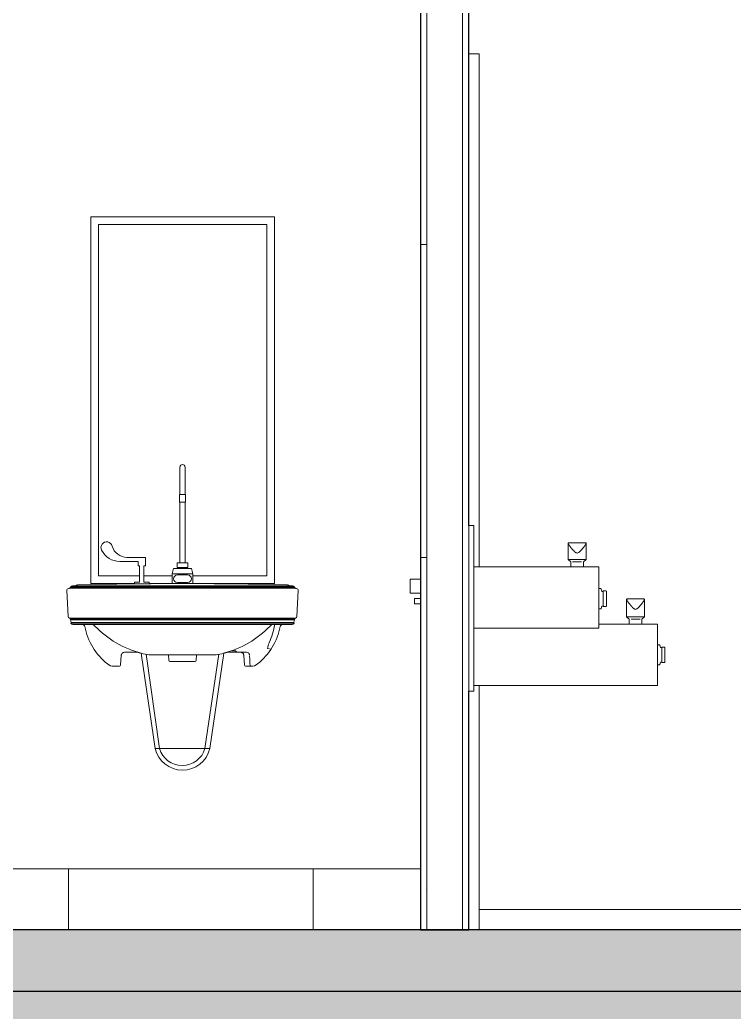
# Model space of a CAD drawing. Header units: inches. Extents: x -23445 to -52, y -314 to 853.
# Drawn here: x -16742.5 to -16672.5, y -8.1 to 89.3 of the extents above; entities that cross this region are included whole.
import ezdxf

# ---------------------------------------------------------------- set-up
doc = ezdxf.new("R2010")
doc.units = ezdxf.units.IN
doc.header["$MEASUREMENT"] = 0
doc.linetypes.add('Grid Line 1_2_', pattern=[0.875, 0.5, -0.125, 0.125, -0.125])
for name, color, linetype, lineweight in [('A-DOOR', 31, 'Continuous', 9), ('A-DOOR-FRAM', 31, 'Continuous', 9), ('A-FLOR', 192, 'Continuous', 9), ('A-FLOR-LEVL', 51, 'Continuous', 9), ('A-FLOR-PATT', 8, 'Continuous', 25), ('A-GENM', 13, 'Continuous', 9), ('A-GLAZ-CWMG', 51, 'Continuous', 9), ('A-WALL', 113, 'Continuous', 9), ('A-WALL-PATT', 111, 'Continuous', 25), ('C-TOPO', 7, 'Continuous', 9), ('I-WALL', 2, 'Continuous', 9), ('P-SANR-FIXT', 6, 'Continuous', 9), ('Q-SPCQ', 91, 'Continuous', 9)]:
    doc.layers.add(name, color=color, linetype=linetype, lineweight=lineweight)

# ---------------------------------------------------------------- blocks, each defined once
blk = doc.blocks.new('Drinking_Fountain-Haws_Corporation-Wall_Mounted_1119 - 1119-355849-Building Section - East_West looking South _ Fitness Center')
at = {"layer": 'P-SANR-FIXT', "color": 7}
for p, q in [((-24132.953, 23.438), (-24132.953, 39.688)), ((-24132.953, 39.688), (-24132.453, 39.688)), ((-24132.453, 39.688), (-24132.453, 23.438)), ((-24132.453, 35.626), (-24123.401, 35.626)), ((-24123.401, 35.626), (-24120.428, 35.626)), ((-24120.428, 35.626), (-24120.203, 35.626)), ((-24120.203, 29.626), (-24120.203, 35.626)), ((-24137.703, 34.437), (-24138.703, 34.437)), ((-24138.703, 33.062), (-24138.703, 34.437)), ((-24138.703, 33.062), (-24137.703, 33.062)), ((-24137.703, 32.519), (-24138.272, 32.519)), ((-24138.272, 32.019), (-24138.272, 32.519)), ((-24138.272, 32.019), (-24137.703, 32.019)), ((-24123.401, 29.626), (-24132.453, 29.626)), ((-24120.428, 29.626), (-24123.401, 29.626)), ((-24120.203, 29.626), (-24120.428, 29.626)), ((-24120.203, 30), (-24117.651, 30)), ((-24117.651, 30), (-24114.678, 30)), ((-24114.678, 30), (-24114.453, 30)), ((-24114.453, 24), (-24114.453, 30)), ((-24132.953, 23.438), (-24132.453, 23.438)), ((-24117.651, 24), (-24132.453, 24)), ((-24114.678, 24), (-24117.651, 24)), ((-24114.453, 24), (-24114.678, 24))]:
    blk.add_line(p, q, dxfattribs=at)
at = {"layer": 'P-SANR-FIXT', "color": 55}
for p, q in [((-24121.53, 38.008), (-24123.129, 38.008)), ((-24121.538, 38.008), (-24123.121, 38.008)), ((-24121.546, 38.008), (-24123.113, 38.008)), ((-24123.204, 37.956), (-24123.204, 36.374)), ((-24121.454, 36.374), (-24121.454, 37.956)), ((-24123.204, 36.374), (-24122.954, 36.124)), ((-24122.329, 36.374), (-24123.161, 36.374)), ((-24122.954, 36.124), (-24122.954, 35.626)), ((-24122.329, 36.124), (-24122.771, 36.124)), ((-24121.497, 36.374), (-24122.329, 36.374)), ((-24121.887, 36.124), (-24122.329, 36.124)), ((-24121.704, 36.124), (-24121.454, 36.374)), ((-24121.704, 35.626), (-24121.704, 36.124)), ((-24120.011, 33.499), (-24120.203, 33.499)), ((-24120.203, 31.519), (-24120.203, 33.499)), ((-24119.906, 33.239), (-24119.966, 33.464)), ((-24119.768, 33.221), (-24119.883, 33.221)), ((-24119.511, 33.271), (-24119.768, 33.271)), ((-24119.768, 31.746), (-24119.768, 33.271)), ((-24119.768, 33.271), (-24119.768, 33.048)), ((-24119.768, 33.075), (-24119.768, 33.221)), ((-24119.768, 33.221), (-24119.768, 33.075)), ((-24117.477, 32.447), (-24117.477, 30.749)), ((-24115.803, 32.499), (-24117.401, 32.499)), ((-24115.811, 32.499), (-24117.393, 32.499)), ((-24115.819, 32.499), (-24117.385, 32.499)), ((-24115.727, 30.749), (-24115.727, 32.447)), ((-24120.203, 31.519), (-24120.011, 31.519)), ((-24119.966, 31.554), (-24119.906, 31.779)), ((-24119.883, 31.796), (-24119.768, 31.796)), ((-24119.768, 31.97), (-24119.768, 31.746)), ((-24119.768, 31.796), (-24119.768, 31.943)), ((-24119.768, 31.943), (-24119.768, 31.796)), ((-24119.768, 31.746), (-24119.511, 31.746)), ((-24117.477, 30.749), (-24117.227, 30.499)), ((-24116.602, 30.749), (-24117.434, 30.749)), ((-24117.227, 30.499), (-24117.227, 30)), ((-24116.602, 30.499), (-24117.044, 30.499)), ((-24115.77, 30.749), (-24116.602, 30.749)), ((-24116.16, 30.499), (-24116.602, 30.499)), ((-24115.977, 30.499), (-24115.727, 30.749)), ((-24115.977, 30), (-24115.977, 30.499)), ((-24114.261, 27.99), (-24114.453, 27.99)), ((-24114.453, 27.99), (-24114.453, 26.01)), ((-24114.156, 27.73), (-24114.216, 27.955)), ((-24114.018, 27.712), (-24114.133, 27.712)), ((-24113.761, 27.762), (-24114.018, 27.762)), ((-24114.018, 27.539), (-24114.018, 27.762)), ((-24114.018, 27.762), (-24114.018, 26.238)), ((-24114.018, 27.67), (-24114.018, 27.712)), ((-24114.018, 27.712), (-24114.018, 27.67)), ((-24114.018, 26.238), (-24114.018, 26.461)), ((-24114.018, 26.288), (-24114.018, 26.434)), ((-24114.018, 26.434), (-24114.018, 26.288)), ((-24114.453, 26.01), (-24114.261, 26.01)), ((-24114.216, 26.045), (-24114.156, 26.27)), ((-24114.133, 26.288), (-24114.018, 26.288)), ((-24114.018, 26.238), (-24113.761, 26.238))]:
    blk.add_line(p, q, dxfattribs=at)
at = {"layer": 'P-SANR-FIXT', "color": 55, "flags": 128}
for points in [[(-24120.011, 33.499), (-24120.01, 33.499), (-24120.008, 33.499), (-24120.006, 33.499), (-24120.004, 33.498), (-24120.002, 33.498), (-24120, 33.498), (-24119.998, 33.497), (-24119.997, 33.497), (-24119.995, 33.496), (-24119.993, 33.495), (-24119.991, 33.495), (-24119.99, 33.494), (-24119.988, 33.493), (-24119.986, 33.492), (-24119.985, 33.491), (-24119.983, 33.49), (-24119.982, 33.489), (-24119.98, 33.487), (-24119.979, 33.486), (-24119.978, 33.485), (-24119.976, 33.483), (-24119.975, 33.482), (-24119.974, 33.48), (-24119.973, 33.479), (-24119.972, 33.477), (-24119.971, 33.476), (-24119.97, 33.474), (-24119.969, 33.472), (-24119.968, 33.471), (-24119.968, 33.469), (-24119.967, 33.467), (-24119.966, 33.465), (-24119.966, 33.464)], [(-24119.906, 33.239), (-24119.905, 33.238), (-24119.905, 33.237), (-24119.905, 33.237), (-24119.904, 33.236), (-24119.904, 33.235), (-24119.904, 33.234), (-24119.903, 33.233), (-24119.903, 33.232), (-24119.902, 33.232), (-24119.902, 33.231), (-24119.901, 33.23), (-24119.9, 33.229), (-24119.9, 33.229), (-24119.899, 33.228), (-24119.898, 33.227), (-24119.897, 33.227), (-24119.897, 33.226), (-24119.896, 33.226), (-24119.895, 33.225), (-24119.894, 33.225), (-24119.893, 33.224), (-24119.893, 33.224), (-24119.892, 33.223), (-24119.891, 33.223), (-24119.89, 33.223), (-24119.889, 33.222), (-24119.888, 33.222), (-24119.887, 33.222), (-24119.886, 33.222), (-24119.885, 33.222), (-24119.884, 33.222), (-24119.883, 33.221), (-24119.883, 33.221)], [(-24119.511, 33.271), (-24119.509, 33.271), (-24119.508, 33.271), (-24119.506, 33.271), (-24119.504, 33.271), (-24119.502, 33.271), (-24119.5, 33.27), (-24119.498, 33.27), (-24119.497, 33.269), (-24119.495, 33.268), (-24119.493, 33.268), (-24119.491, 33.267), (-24119.49, 33.266), (-24119.488, 33.265), (-24119.486, 33.264), (-24119.485, 33.263), (-24119.483, 33.262), (-24119.482, 33.261), (-24119.48, 33.26), (-24119.479, 33.259), (-24119.478, 33.257), (-24119.476, 33.256), (-24119.475, 33.254), (-24119.474, 33.253), (-24119.473, 33.251), (-24119.472, 33.25), (-24119.471, 33.248), (-24119.47, 33.247), (-24119.469, 33.245), (-24119.468, 33.243), (-24119.468, 33.242), (-24119.467, 33.24), (-24119.466, 33.238), (-24119.466, 33.236), (-24119.466, 33.234), (-24119.465, 33.233), (-24119.465, 33.231), (-24119.465, 33.229), (-24119.465, 33.227), (-24119.464, 33.225), (-24119.464, 33.225)], [(-24119.464, 33.225), (-24119.464, 33.224), (-24119.464, 33.222), (-24119.464, 33.219), (-24119.464, 33.215), (-24119.464, 33.21), (-24119.464, 33.204), (-24119.464, 33.197), (-24119.464, 33.188), (-24119.464, 33.179), (-24119.464, 33.168), (-24119.464, 33.156), (-24119.464, 33.144), (-24119.464, 33.13), (-24119.464, 33.115), (-24119.464, 33.1), (-24119.464, 33.083), (-24119.464, 33.065), (-24119.464, 33.047), (-24119.464, 33.028), (-24119.464, 33.008), (-24119.464, 32.987), (-24119.464, 32.965), (-24119.464, 32.943), (-24119.464, 32.919), (-24119.464, 32.896), (-24119.464, 32.871), (-24119.464, 32.846), (-24119.464, 32.821), (-24119.464, 32.795), (-24119.464, 32.768), (-24119.464, 32.741), (-24119.464, 32.714), (-24119.464, 32.687), (-24119.464, 32.659), (-24119.464, 32.631), (-24119.464, 32.602), (-24119.464, 32.574), (-24119.464, 32.545), (-24119.464, 32.517), (-24119.464, 32.488), (-24119.464, 32.46), (-24119.464, 32.431), (-24119.464, 32.403), (-24119.464, 32.374), (-24119.464, 32.346), (-24119.464, 32.319), (-24119.464, 32.291), (-24119.464, 32.264), (-24119.464, 32.237), (-24119.464, 32.211), (-24119.464, 32.185), (-24119.464, 32.16), (-24119.464, 32.135), (-24119.464, 32.111), (-24119.464, 32.088), (-24119.464, 32.065), (-24119.464, 32.043), (-24119.464, 32.022), (-24119.464, 32.001), (-24119.464, 31.981), (-24119.464, 31.962), (-24119.464, 31.944), (-24119.464, 31.927), (-24119.464, 31.911), (-24119.464, 31.896), (-24119.464, 31.882), (-24119.464, 31.868), (-24119.464, 31.856), (-24119.464, 31.845), (-24119.464, 31.835), (-24119.464, 31.826), (-24119.464, 31.818), (-24119.464, 31.811), (-24119.464, 31.805), (-24119.464, 31.801), (-24119.464, 31.797), (-24119.464, 31.795), (-24119.464, 31.794)], [(-24119.464, 31.793), (-24119.464, 31.794), (-24119.464, 31.796), (-24119.464, 31.799), (-24119.464, 31.803), (-24119.464, 31.808), (-24119.464, 31.814), (-24119.464, 31.821), (-24119.464, 31.83), (-24119.464, 31.839), (-24119.464, 31.85), (-24119.464, 31.862), (-24119.464, 31.874), (-24119.464, 31.888), (-24119.464, 31.903), (-24119.464, 31.918), (-24119.464, 31.935), (-24119.464, 31.953), (-24119.464, 31.971), (-24119.464, 31.99), (-24119.464, 32.01), (-24119.464, 32.031), (-24119.464, 32.053), (-24119.464, 32.075), (-24119.464, 32.099), (-24119.464, 32.122), (-24119.464, 32.147), (-24119.464, 32.172), (-24119.464, 32.197), (-24119.464, 32.223), (-24119.464, 32.25), (-24119.464, 32.277), (-24119.464, 32.304), (-24119.464, 32.331), (-24119.464, 32.359), (-24119.464, 32.387), (-24119.464, 32.416), (-24119.464, 32.444), (-24119.464, 32.473), (-24119.464, 32.501), (-24119.464, 32.53), (-24119.464, 32.558), (-24119.464, 32.587), (-24119.464, 32.615), (-24119.464, 32.644), (-24119.464, 32.672), (-24119.464, 32.699), (-24119.464, 32.727), (-24119.464, 32.754), (-24119.464, 32.781), (-24119.464, 32.807), (-24119.464, 32.833), (-24119.464, 32.858), (-24119.464, 32.883), (-24119.464, 32.907), (-24119.464, 32.93), (-24119.464, 32.953), (-24119.464, 32.975), (-24119.464, 32.996), (-24119.464, 33.017), (-24119.464, 33.037), (-24119.464, 33.056), (-24119.464, 33.074), (-24119.464, 33.091), (-24119.464, 33.107), (-24119.464, 33.122), (-24119.464, 33.136), (-24119.464, 33.15), (-24119.464, 33.162), (-24119.464, 33.173), (-24119.464, 33.183), (-24119.464, 33.192), (-24119.464, 33.2), (-24119.464, 33.207), (-24119.464, 33.213), (-24119.464, 33.217), (-24119.464, 33.221), (-24119.464, 33.223), (-24119.464, 33.224)], [(-24119.966, 31.554), (-24119.967, 31.552), (-24119.967, 31.55), (-24119.968, 31.548), (-24119.969, 31.547), (-24119.969, 31.545), (-24119.97, 31.543), (-24119.971, 31.542), (-24119.972, 31.54), (-24119.973, 31.539), (-24119.974, 31.537), (-24119.976, 31.536), (-24119.977, 31.534), (-24119.978, 31.533), (-24119.979, 31.532), (-24119.981, 31.53), (-24119.982, 31.529), (-24119.984, 31.528), (-24119.985, 31.527), (-24119.987, 31.526), (-24119.989, 31.525), (-24119.99, 31.524), (-24119.992, 31.523), (-24119.994, 31.522), (-24119.995, 31.522), (-24119.997, 31.521), (-24119.999, 31.521), (-24120.001, 31.52), (-24120.003, 31.52), (-24120.004, 31.52), (-24120.006, 31.519), (-24120.008, 31.519), (-24120.01, 31.519), (-24120.011, 31.519)], [(-24119.883, 31.796), (-24119.883, 31.796), (-24119.884, 31.796), (-24119.885, 31.796), (-24119.886, 31.796), (-24119.887, 31.796), (-24119.888, 31.796), (-24119.889, 31.796), (-24119.89, 31.795), (-24119.891, 31.795), (-24119.892, 31.795), (-24119.893, 31.794), (-24119.894, 31.794), (-24119.894, 31.793), (-24119.895, 31.793), (-24119.896, 31.792), (-24119.897, 31.792), (-24119.898, 31.791), (-24119.898, 31.791), (-24119.899, 31.79), (-24119.9, 31.789), (-24119.9, 31.788), (-24119.901, 31.788), (-24119.902, 31.787), (-24119.902, 31.786), (-24119.903, 31.785), (-24119.903, 31.785), (-24119.904, 31.784), (-24119.904, 31.783), (-24119.905, 31.782), (-24119.905, 31.781), (-24119.905, 31.78), (-24119.906, 31.779), (-24119.906, 31.779)], [(-24119.464, 31.793), (-24119.465, 31.791), (-24119.465, 31.79), (-24119.465, 31.788), (-24119.465, 31.786), (-24119.465, 31.784), (-24119.466, 31.782), (-24119.466, 31.78), (-24119.467, 31.779), (-24119.467, 31.777), (-24119.468, 31.775), (-24119.469, 31.773), (-24119.47, 31.772), (-24119.471, 31.77), (-24119.472, 31.768), (-24119.473, 31.767), (-24119.474, 31.765), (-24119.475, 31.764), (-24119.476, 31.762), (-24119.477, 31.761), (-24119.479, 31.76), (-24119.48, 31.758), (-24119.481, 31.757), (-24119.483, 31.756), (-24119.484, 31.755), (-24119.486, 31.754), (-24119.488, 31.753), (-24119.489, 31.752), (-24119.491, 31.751), (-24119.493, 31.75), (-24119.494, 31.75), (-24119.496, 31.749), (-24119.498, 31.748), (-24119.5, 31.748), (-24119.502, 31.748), (-24119.503, 31.747), (-24119.505, 31.747), (-24119.507, 31.747), (-24119.509, 31.747), (-24119.511, 31.746), (-24119.511, 31.746)], [(-24114.261, 27.99), (-24114.26, 27.99), (-24114.258, 27.99), (-24114.256, 27.99), (-24114.254, 27.989), (-24114.252, 27.989), (-24114.25, 27.989), (-24114.248, 27.988), (-24114.247, 27.988), (-24114.245, 27.987), (-24114.243, 27.986), (-24114.241, 27.986), (-24114.24, 27.985), (-24114.238, 27.984), (-24114.236, 27.983), (-24114.235, 27.982), (-24114.233, 27.981), (-24114.232, 27.98), (-24114.23, 27.978), (-24114.229, 27.977), (-24114.228, 27.976), (-24114.226, 27.974), (-24114.225, 27.973), (-24114.224, 27.971), (-24114.223, 27.97), (-24114.222, 27.968), (-24114.221, 27.967), (-24114.22, 27.965), (-24114.219, 27.963), (-24114.218, 27.962), (-24114.218, 27.96), (-24114.217, 27.958), (-24114.216, 27.956), (-24114.216, 27.955)], [(-24114.156, 27.73), (-24114.155, 27.729), (-24114.155, 27.728), (-24114.155, 27.728), (-24114.154, 27.727), (-24114.154, 27.726), (-24114.154, 27.725), (-24114.153, 27.724), (-24114.153, 27.723), (-24114.152, 27.723), (-24114.152, 27.722), (-24114.151, 27.721), (-24114.15, 27.72), (-24114.15, 27.72), (-24114.149, 27.719), (-24114.148, 27.718), (-24114.147, 27.718), (-24114.147, 27.717), (-24114.146, 27.717), (-24114.145, 27.716), (-24114.144, 27.716), (-24114.143, 27.715), (-24114.143, 27.715), (-24114.142, 27.714), (-24114.141, 27.714), (-24114.14, 27.714), (-24114.139, 27.713), (-24114.138, 27.713), (-24114.137, 27.713), (-24114.136, 27.713), (-24114.135, 27.713), (-24114.134, 27.713), (-24114.133, 27.713), (-24114.133, 27.712)], [(-24113.761, 27.762), (-24113.759, 27.762), (-24113.758, 27.762), (-24113.756, 27.762), (-24113.754, 27.762), (-24113.752, 27.762), (-24113.75, 27.761), (-24113.748, 27.761), (-24113.747, 27.76), (-24113.745, 27.759), (-24113.743, 27.759), (-24113.741, 27.758), (-24113.74, 27.757), (-24113.738, 27.756), (-24113.736, 27.755), (-24113.735, 27.754), (-24113.733, 27.753), (-24113.732, 27.752), (-24113.73, 27.751), (-24113.729, 27.75), (-24113.728, 27.748), (-24113.726, 27.747), (-24113.725, 27.745), (-24113.724, 27.744), (-24113.723, 27.743), (-24113.722, 27.741), (-24113.721, 27.739), (-24113.72, 27.738), (-24113.719, 27.736), (-24113.718, 27.734), (-24113.718, 27.733), (-24113.717, 27.731), (-24113.716, 27.729), (-24113.716, 27.727), (-24113.716, 27.725), (-24113.715, 27.724), (-24113.715, 27.722), (-24113.715, 27.72), (-24113.715, 27.718), (-24113.714, 27.716), (-24113.714, 27.716)], [(-24113.714, 27.716), (-24113.714, 27.715), (-24113.714, 27.713), (-24113.714, 27.71), (-24113.714, 27.706), (-24113.714, 27.701), (-24113.714, 27.695), (-24113.714, 27.688), (-24113.714, 27.679), (-24113.714, 27.67), (-24113.714, 27.659), (-24113.714, 27.647), (-24113.714, 27.635), (-24113.714, 27.621), (-24113.714, 27.606), (-24113.714, 27.591), (-24113.714, 27.574), (-24113.714, 27.556), (-24113.714, 27.538), (-24113.714, 27.519), (-24113.714, 27.499), (-24113.714, 27.478), (-24113.714, 27.456), (-24113.714, 27.434), (-24113.714, 27.41), (-24113.714, 27.387), (-24113.714, 27.362), (-24113.714, 27.337), (-24113.714, 27.312), (-24113.714, 27.286), (-24113.714, 27.259), (-24113.714, 27.232), (-24113.714, 27.205), (-24113.714, 27.178), (-24113.714, 27.15), (-24113.714, 27.122), (-24113.714, 27.093), (-24113.714, 27.065), (-24113.714, 27.036), (-24113.714, 27.008), (-24113.714, 26.979), (-24113.714, 26.951), (-24113.714, 26.922), (-24113.714, 26.894), (-24113.714, 26.865), (-24113.714, 26.837), (-24113.714, 26.81), (-24113.714, 26.782), (-24113.714, 26.755), (-24113.714, 26.728), (-24113.714, 26.702), (-24113.714, 26.676), (-24113.714, 26.651), (-24113.714, 26.626), (-24113.714, 26.602), (-24113.714, 26.579), (-24113.714, 26.556), (-24113.714, 26.534), (-24113.714, 26.513), (-24113.714, 26.492), (-24113.714, 26.472), (-24113.714, 26.453), (-24113.714, 26.435), (-24113.714, 26.418), (-24113.714, 26.402), (-24113.714, 26.387), (-24113.714, 26.373), (-24113.714, 26.359), (-24113.714, 26.347), (-24113.714, 26.336), (-24113.714, 26.326), (-24113.714, 26.317), (-24113.714, 26.309), (-24113.714, 26.302), (-24113.714, 26.296), (-24113.714, 26.292), (-24113.714, 26.288), (-24113.714, 26.286), (-24113.714, 26.285)], [(-24113.714, 26.284), (-24113.714, 26.285), (-24113.714, 26.287), (-24113.714, 26.29), (-24113.714, 26.294), (-24113.714, 26.299), (-24113.714, 26.305), (-24113.714, 26.312), (-24113.714, 26.321), (-24113.714, 26.33), (-24113.714, 26.341), (-24113.714, 26.353), (-24113.714, 26.365), (-24113.714, 26.379), (-24113.714, 26.394), (-24113.714, 26.409), (-24113.714, 26.426), (-24113.714, 26.444), (-24113.714, 26.462), (-24113.714, 26.481), (-24113.714, 26.501), (-24113.714, 26.522), (-24113.714, 26.544), (-24113.714, 26.566), (-24113.714, 26.59), (-24113.714, 26.613), (-24113.714, 26.638), (-24113.714, 26.663), (-24113.714, 26.688), (-24113.714, 26.714), (-24113.714, 26.741), (-24113.714, 26.768), (-24113.714, 26.795), (-24113.714, 26.822), (-24113.714, 26.85), (-24113.714, 26.878), (-24113.714, 26.907), (-24113.714, 26.935), (-24113.714, 26.964), (-24113.714, 26.992), (-24113.714, 27.021), (-24113.714, 27.049), (-24113.714, 27.078), (-24113.714, 27.106), (-24113.714, 27.135), (-24113.714, 27.163), (-24113.714, 27.19), (-24113.714, 27.218), (-24113.714, 27.245), (-24113.714, 27.272), (-24113.714, 27.298), (-24113.714, 27.324), (-24113.714, 27.349), (-24113.714, 27.374), (-24113.714, 27.398), (-24113.714, 27.421), (-24113.714, 27.444), (-24113.714, 27.466), (-24113.714, 27.487), (-24113.714, 27.508), (-24113.714, 27.528), (-24113.714, 27.547), (-24113.714, 27.565), (-24113.714, 27.582), (-24113.714, 27.598), (-24113.714, 27.613), (-24113.714, 27.627), (-24113.714, 27.641), (-24113.714, 27.653), (-24113.714, 27.664), (-24113.714, 27.674), (-24113.714, 27.683), (-24113.714, 27.691), (-24113.714, 27.698), (-24113.714, 27.704), (-24113.714, 27.708), (-24113.714, 27.712), (-24113.714, 27.714), (-24113.714, 27.715)], [(-24114.216, 26.045), (-24114.217, 26.043), (-24114.217, 26.041), (-24114.218, 26.039), (-24114.219, 26.038), (-24114.219, 26.036), (-24114.22, 26.034), (-24114.221, 26.033), (-24114.222, 26.031), (-24114.223, 26.03), (-24114.224, 26.028), (-24114.226, 26.027), (-24114.227, 26.025), (-24114.228, 26.024), (-24114.229, 26.023), (-24114.231, 26.021), (-24114.232, 26.02), (-24114.234, 26.019), (-24114.235, 26.018), (-24114.237, 26.017), (-24114.239, 26.016), (-24114.24, 26.015), (-24114.242, 26.014), (-24114.244, 26.014), (-24114.245, 26.013), (-24114.247, 26.012), (-24114.249, 26.012), (-24114.251, 26.011), (-24114.253, 26.011), (-24114.254, 26.011), (-24114.256, 26.01), (-24114.258, 26.01), (-24114.26, 26.01), (-24114.261, 26.01)], [(-24114.133, 26.288), (-24114.133, 26.287), (-24114.134, 26.287), (-24114.135, 26.287), (-24114.136, 26.287), (-24114.137, 26.287), (-24114.138, 26.287), (-24114.139, 26.287), (-24114.14, 26.286), (-24114.141, 26.286), (-24114.142, 26.286), (-24114.143, 26.285), (-24114.144, 26.285), (-24114.144, 26.284), (-24114.145, 26.284), (-24114.146, 26.283), (-24114.147, 26.283), (-24114.148, 26.282), (-24114.148, 26.282), (-24114.149, 26.281), (-24114.15, 26.28), (-24114.15, 26.28), (-24114.151, 26.279), (-24114.152, 26.278), (-24114.152, 26.277), (-24114.153, 26.276), (-24114.153, 26.276), (-24114.154, 26.275), (-24114.154, 26.274), (-24114.155, 26.273), (-24114.155, 26.272), (-24114.155, 26.271), (-24114.156, 26.27), (-24114.156, 26.27)], [(-24113.714, 26.284), (-24113.715, 26.283), (-24113.715, 26.281), (-24113.715, 26.279), (-24113.715, 26.277), (-24113.715, 26.275), (-24113.716, 26.273), (-24113.716, 26.271), (-24113.717, 26.27), (-24113.717, 26.268), (-24113.718, 26.266), (-24113.719, 26.264), (-24113.72, 26.263), (-24113.721, 26.261), (-24113.722, 26.259), (-24113.723, 26.258), (-24113.724, 26.256), (-24113.725, 26.255), (-24113.726, 26.253), (-24113.727, 26.252), (-24113.729, 26.251), (-24113.73, 26.249), (-24113.731, 26.248), (-24113.733, 26.247), (-24113.734, 26.246), (-24113.736, 26.245), (-24113.738, 26.244), (-24113.739, 26.243), (-24113.741, 26.242), (-24113.743, 26.241), (-24113.744, 26.241), (-24113.746, 26.24), (-24113.748, 26.239), (-24113.75, 26.239), (-24113.752, 26.239), (-24113.753, 26.238), (-24113.755, 26.238), (-24113.757, 26.238), (-24113.759, 26.238), (-24113.761, 26.238), (-24113.761, 26.238)]]:
    blk.add_lwpolyline(points, dxfattribs=at)
at = {"layer": 'P-SANR-FIXT', "color": 55}
for points, knots in [([(-24122.329, 36.978), (-24122.366, 36.991), (-24122.419, 37.014), (-24122.477, 37.047), (-24122.508, 37.067), (-24122.532, 37.084), (-24122.554, 37.101), (-24122.582, 37.126), (-24122.615, 37.16), (-24122.647, 37.195), (-24122.669, 37.219), (-24122.682, 37.233), (-24122.692, 37.243), (-24122.701, 37.253), (-24122.714, 37.267), (-24122.735, 37.291), (-24122.766, 37.325), (-24122.801, 37.366), (-24122.836, 37.406), (-24122.87, 37.446), (-24122.903, 37.486), (-24122.935, 37.525), (-24122.966, 37.563), (-24122.995, 37.601), (-24123.024, 37.638), (-24123.051, 37.674), (-24123.076, 37.709), (-24123.1, 37.742), (-24123.122, 37.775), (-24123.141, 37.806), (-24123.159, 37.835), (-24123.174, 37.862), (-24123.19, 37.897), (-24123.203, 37.934), (-24123.206, 37.969), (-24123.189, 38.001), (-24123.154, 38.009), (-24123.121, 38.008)], [0, 0, 0, 0, 0.055556, 0.083333, 0.097222, 0.111111, 0.125, 0.138889, 0.166667, 0.194444, 0.208333, 0.215278, 0.222222, 0.229167, 0.236111, 0.25, 0.277778, 0.305556, 0.333333, 0.361111, 0.388889, 0.416667, 0.444444, 0.472222, 0.5, 0.527778, 0.555556, 0.583333, 0.611111, 0.638889, 0.666667, 0.694444, 0.722222, 0.777778, 0.833333, 0.888889, 1, 1, 1, 1]), ([(-24121.538, 38.008), (-24121.504, 38.009), (-24121.469, 38.001), (-24121.453, 37.969), (-24121.455, 37.934), (-24121.468, 37.897), (-24121.485, 37.862), (-24121.5, 37.835), (-24121.517, 37.806), (-24121.537, 37.775), (-24121.559, 37.742), (-24121.584, 37.706), (-24121.614, 37.665), (-24121.649, 37.619), (-24121.685, 37.573), (-24121.724, 37.525), (-24121.764, 37.476), (-24121.805, 37.426), (-24121.849, 37.376), (-24121.893, 37.325), (-24121.931, 37.282), (-24121.958, 37.252), (-24121.974, 37.236), (-24121.998, 37.21), (-24122.033, 37.17), (-24122.075, 37.127), (-24122.106, 37.1), (-24122.124, 37.086), (-24122.143, 37.072), (-24122.168, 37.056), (-24122.228, 37.019), (-24122.283, 36.994), (-24122.329, 36.978)], [0, 0, 0, 0, 0.111111, 0.166667, 0.222222, 0.277778, 0.305556, 0.333333, 0.361111, 0.388889, 0.416667, 0.444444, 0.479167, 0.513889, 0.548611, 0.583333, 0.618056, 0.652778, 0.6875, 0.722222, 0.756944, 0.774306, 0.782986, 0.791667, 0.826389, 0.861111, 0.878472, 0.887153, 0.895833, 0.913194, 0.930556, 1, 1, 1, 1]), ([(-24121.599, 37.99), (-24121.593, 37.993), (-24121.572, 38.005), (-24121.551, 38.01), (-24121.538, 38.008)], [0.7142857, 0.7142857, 0.7142857, 0.7142857, 0.7857143, 1, 1, 1, 1]), ([(-24116.602, 31.469), (-24116.639, 31.482), (-24116.692, 31.505), (-24116.75, 31.538), (-24116.781, 31.558), (-24116.804, 31.575), (-24116.826, 31.592), (-24116.855, 31.617), (-24116.888, 31.651), (-24116.92, 31.686), (-24116.942, 31.71), (-24116.955, 31.724), (-24116.964, 31.734), (-24116.974, 31.744), (-24116.986, 31.758), (-24117.008, 31.782), (-24117.038, 31.816), (-24117.074, 31.857), (-24117.109, 31.897), (-24117.143, 31.937), (-24117.176, 31.977), (-24117.207, 32.016), (-24117.238, 32.054), (-24117.268, 32.092), (-24117.296, 32.129), (-24117.323, 32.165), (-24117.349, 32.2), (-24117.373, 32.233), (-24117.394, 32.266), (-24117.414, 32.297), (-24117.432, 32.326), (-24117.447, 32.353), (-24117.463, 32.388), (-24117.476, 32.425), (-24117.479, 32.46), (-24117.462, 32.492), (-24117.427, 32.5), (-24117.393, 32.499)], [0, 0, 0, 0, 0.055556, 0.083333, 0.097222, 0.111111, 0.125, 0.138889, 0.166667, 0.194444, 0.208333, 0.215278, 0.222222, 0.229167, 0.236111, 0.25, 0.277778, 0.305556, 0.333333, 0.361111, 0.388889, 0.416667, 0.444444, 0.472222, 0.5, 0.527778, 0.555556, 0.583333, 0.611111, 0.638889, 0.666667, 0.694444, 0.722222, 0.777778, 0.833333, 0.888889, 1, 1, 1, 1]), ([(-24115.811, 32.499), (-24115.777, 32.5), (-24115.742, 32.492), (-24115.725, 32.46), (-24115.728, 32.425), (-24115.741, 32.388), (-24115.757, 32.353), (-24115.772, 32.326), (-24115.79, 32.297), (-24115.81, 32.266), (-24115.831, 32.233), (-24115.857, 32.197), (-24115.887, 32.156), (-24115.921, 32.11), (-24115.958, 32.064), (-24115.997, 32.016), (-24116.036, 31.967), (-24116.078, 31.917), (-24116.121, 31.867), (-24116.165, 31.816), (-24116.203, 31.773), (-24116.231, 31.743), (-24116.247, 31.727), (-24116.271, 31.701), (-24116.306, 31.661), (-24116.347, 31.618), (-24116.378, 31.591), (-24116.397, 31.577), (-24116.416, 31.563), (-24116.44, 31.547), (-24116.501, 31.51), (-24116.556, 31.485), (-24116.602, 31.469)], [0, 0, 0, 0, 0.111111, 0.166667, 0.222222, 0.277778, 0.305556, 0.333333, 0.361111, 0.388889, 0.416667, 0.444444, 0.479167, 0.513889, 0.548611, 0.583333, 0.618056, 0.652778, 0.6875, 0.722222, 0.756944, 0.774306, 0.782986, 0.791667, 0.826389, 0.861111, 0.878472, 0.887153, 0.895833, 0.913194, 0.930556, 1, 1, 1, 1]), ([(-24115.872, 32.481), (-24115.866, 32.484), (-24115.844, 32.496), (-24115.824, 32.501), (-24115.811, 32.499)], [0.7142857, 0.7142857, 0.7142857, 0.7142857, 0.7857143, 1, 1, 1, 1])]:
    blk.add_open_spline(points, degree=3, knots=knots, dxfattribs=at)
for points in [[(-24123.121, 38.008), (-24123.112, 38.009), (-24123.092, 38.007), (-24123.07, 37.997), (-24123.059, 37.989)], [(-24117.393, 32.499), (-24117.384, 32.5), (-24117.365, 32.498), (-24117.343, 32.488), (-24117.332, 32.48)]]:
    blk.add_open_spline(points, degree=3, dxfattribs=at)
blk = doc.blocks.new('Sink-Bathroom-Kohler-Pinoir-2035-8 - Vitreous_China-0-White-11071-Building Section - East_West looking South _ Fitness Center')
at = {"layer": 'P-SANR-FIXT', "color": 7}
for p, q in [((-24172.264, 30.765), (-24172.398, 33.305)), ((-24172.142, 33.535), (-24149.951, 33.535)), ((-24172.024, 33.684), (-24150.069, 33.684)), ((-24172.013, 33.639), (-24172.024, 33.684)), ((-24172.013, 33.639), (-24150.08, 33.639)), ((-24171.84, 33.766), (-24171.496, 33.766)), ((-24171.728, 33.766), (-24150.365, 33.766)), ((-24150.597, 33.766), (-24150.253, 33.766)), ((-24150.069, 33.684), (-24150.08, 33.639)), ((-24149.695, 33.305), (-24149.829, 30.765)), ((-24172.143, 30.604), (-24149.95, 30.604)), ((-24172.107, 30.604), (-24172.143, 30.604)), ((-24172.039, 30.506), (-24150.054, 30.506)), ((-24172.02, 30.43), (-24150.073, 30.43)), ((-24171.971, 30.179), (-24172.02, 30.43)), ((-24150.073, 30.43), (-24150.122, 30.179)), ((-24149.95, 30.604), (-24149.986, 30.604)), ((-24171.992, 30.115), (-24171.971, 30.179)), ((-24171.992, 30.115), (-24150.101, 30.115)), ((-24171.971, 30.179), (-24150.122, 30.179)), ((-24171.807, 29.989), (-24150.286, 29.989)), ((-24170.872, 29.989), (-24171.807, 29.989)), ((-24150.286, 29.989), (-24151.221, 29.989)), ((-24150.122, 30.179), (-24150.101, 30.115)), ((-24165.488, 27.274), (-24166.51, 27.274)), ((-24155.583, 27.274), (-24156.605, 27.274)), ((-24156.215, 27.401), (-24155.847, 27.401)), ((-24152.364, 27.564), (-24152.704, 27.624)), ((-24167.055, 26.925), (-24167.115, 25.979)), ((-24163.734, 17.827), (-24165.086, 27.163)), ((-24164.624, 27.063), (-24163.309, 17.827)), ((-24157.75, 26.999), (-24164.343, 26.999)), ((-24162.426, 27.008), (-24164.308, 27.008)), ((-24162.399, 26.488), (-24162.426, 27.008)), ((-24161.046, 26.362), (-24162.273, 26.362)), ((-24159.82, 26.362), (-24161.046, 26.362)), ((-24159.667, 27.008), (-24159.694, 26.488)), ((-24157.785, 27.008), (-24159.667, 27.008)), ((-24158.841, 17.827), (-24157.469, 27.063)), ((-24157.007, 27.163), (-24158.366, 17.796)), ((-24154.978, 25.979), (-24155.038, 26.925)), ((-24167.215, 25.884), (-24167.784, 25.884)), ((-24154.309, 25.884), (-24154.878, 25.884)), ((-24158.359, 17.827), (-24163.734, 17.827))]:
    blk.add_line(p, q, dxfattribs=at)
for centre, radius, start, end in [((-24172.199, 33.315), 0.199, 94.98974, 183.01026), ((-24172.233, 33.713), 0.2, 274.98974, 297.20497), ((-24171.648, 33.052), 0.691, 121.88915, 135.67439), ((-24171.841, 33.521), 0.245, 89.79252, 138.20748), ((-24171.305, 33.651), 0.223, 98.93492, 149.06508), ((-24161.046, -359.303), 393.31, 88.50038, 91.49962), ((-24150.788, 33.651), 0.223, 30.93492, 81.06508), ((-24150.252, 33.521), 0.245, 41.79252, 90.20748), ((-24150.445, 33.052), 0.691, 44.32561, 58.11085), ((-24149.859, 33.713), 0.2, 242.79503, 265.01026), ((-24149.894, 33.315), 0.199, 356.98974, 85.01026), ((-24172.083, 30.775), 0.181, 183.26132, 250.73868), ((-24171.788, 30.752), 0.351, 204.88232, 224.38001), ((-24172.281, 30.404), 0.263, 5.59678, 22.88226), ((-24149.812, 30.404), 0.263, 157.11774, 174.40322), ((-24150.305, 30.752), 0.351, 315.61999, 335.11768), ((-24150.01, 30.775), 0.181, 289.26132, 356.73868), ((-24171.807, 30.188), 0.199, 201.68722, 270), ((-24170.872, 29.739), 0.25, 10.80447, 90.01785), ((-24164.49, 30.972), 6.25, 190.93733, 231.13883), ((-24170.007, 29.478), 0.512, 43.41891, 86.61705), ((-24162.781, 36.31), 9.432, 223.39048, 255.85903), ((-24159.312, 36.31), 9.432, 284.14097, 316.60952), ((-24157.603, 30.972), 6.25, 308.86117, 349.06267), ((-24158.854, 31.075), 6.936, 335.37109, 350.99381), ((-24152.086, 29.478), 0.512, 93.38295, 136.58109), ((-24151.221, 29.739), 0.25, 89.98215, 169.19553), ((-24150.286, 30.188), 0.199, 270, 338.31278), ((-24162.781, 36.31), 9.432, 253.3235, 255.85903), ((-24159.312, 36.31), 9.432, 284.14097, 286.6765), ((-24150.883, 27.421), 1.833, 155.37109, 173.65306), ((-24163.182, 34.67), 7.744, 255.77338, 261.64046), ((-24163.182, 34.67), 7.744, 255.77338, 261.64046), ((-24162.273, 26.488), 0.125, 180, 270), ((-24159.82, 26.488), 0.125, 270, 0), ((-24158.911, 34.67), 7.744, 278.35954, 284.22662), ((-24158.911, 34.67), 7.744, 278.35954, 284.22662), ((-24167.784, 26.884), 1, 231.13883, 270), ((-24167.215, 25.984), 0.1, 270, 357.00094), ((-24154.878, 25.984), 0.1, 182.99906, 270), ((-24154.309, 26.884), 1, 270, 308.86117), ((-24161.046, 18.447), 2.758, 192.99694, 346.34815), ((-24161.075, 18.46), 2.322, 195.82427, 344.17573)]:
    blk.add_arc(centre, radius, start, end, dxfattribs=at)
for centre, major_axis, ratio, start_param, end_param in [((-24155.615, 27.699), (-0.164, 0.401), 0.841023, 2.021347, 2.815508), ((-24156.662, 27.29), (2.194, 0), 0.008697, 5.234296, 5.632372), ((-24154.339, 34.112), (0, 8.631), 0.026939, 2.567836, 2.804322), ((-24154.128, 25.984), (0.291, 0.001), 0.322523, 3.297372, 4.218493)]:
    blk.add_ellipse(centre, major_axis=major_axis, ratio=ratio, start_param=start_param, end_param=end_param, dxfattribs=at)
for points, knots in [([(-24166.51, 27.274), (-24166.554, 27.275), (-24166.638, 27.273), (-24166.749, 27.259), (-24166.828, 27.241), (-24166.883, 27.22), (-24166.956, 27.182), (-24167.015, 27.117), (-24167.048, 27.016), (-24167.054, 26.957), (-24167.055, 26.925)], [-1, -1, -1, -1, -0.875, -0.75, -0.625, -0.5625, -0.5, -0.25, -0.125, 0, 0, 0, 0]), ([(-24155.038, 26.925), (-24155.039, 26.957), (-24155.045, 27.016), (-24155.069, 27.092), (-24155.111, 27.154), (-24155.161, 27.195), (-24155.21, 27.22), (-24155.265, 27.241), (-24155.376, 27.267), (-24155.494, 27.276), (-24155.583, 27.274)], [-1, -1, -1, -1, -0.875, -0.75, -0.625, -0.5, -0.4375, -0.375, -0.25, 0, 0, 0, 0])]:
    blk.add_open_spline(points, degree=3, knots=knots, dxfattribs=at)
blk.add_open_spline([(-24154.468, 26.941), (-24154.472, 27.02), (-24154.506, 27.15), (-24154.656, 27.258), (-24154.819, 27.281), (-24154.916, 27.279)], degree=3, dxfattribs=at)
blk = doc.blocks.new('Faucet-Lavatory-Zurn-Z6920XL - Z6920-XL-ADM2-H4-162876-Building Section - East_West looking South _ Fitness Center')
at = {"layer": 'A-GENM'}
for p, q in [((-24161.296, 42.747), (-24161.296, 45.436)), ((-24160.796, 45.436), (-24160.796, 43.997)), ((-24160.796, 43.997), (-24160.796, 42.747)), ((-24160.765, 42.747), (-24161.328, 42.747)), ((-24161.328, 42.747), (-24161.296, 42.747)), ((-24161.328, 41.997), (-24161.328, 42.747)), ((-24160.765, 41.997), (-24161.328, 41.997)), ((-24161.296, 41.997), (-24161.328, 41.997)), ((-24161.296, 36.028), (-24161.296, 41.997)), ((-24160.796, 42.747), (-24160.765, 42.747)), ((-24160.796, 41.997), (-24160.796, 36.028)), ((-24160.765, 41.997), (-24160.796, 41.997)), ((-24160.765, 42.747), (-24160.765, 41.997)), ((-24162.046, 34.966), (-24161.921, 35.466)), ((-24161.921, 35.466), (-24161.484, 35.466)), ((-24161.578, 36.028), (-24160.515, 36.028)), ((-24161.578, 35.591), (-24161.578, 36.028)), ((-24161.484, 35.591), (-24161.578, 35.591)), ((-24161.484, 35.466), (-24161.484, 35.591)), ((-24160.609, 35.591), (-24160.609, 35.466)), ((-24160.515, 35.591), (-24160.609, 35.591)), ((-24160.609, 35.466), (-24160.171, 35.466)), ((-24160.515, 36.028), (-24160.515, 35.591)), ((-24160.171, 35.466), (-24160.046, 34.966)), ((-24162.046, 33.993), (-24162.046, 34.966)), ((-24160.046, 34.966), (-24160.046, 33.993))]:
    blk.add_line(p, q, dxfattribs=at)
at = {"layer": 'A-GENM', "color": 7}
for p, q in [((-24160.609, 35.591), (-24161.484, 35.591)), ((-24161.484, 35.466), (-24160.609, 35.466))]:
    blk.add_line(p, q, dxfattribs=at)
at = {"layer": 'A-GENM'}
blk.add_arc((-24161.046, 45.436), 0.25, 0, 180, dxfattribs=at)
at = {"layer": 'P-SANR-FIXT'}
for p, q in [((-24165.4, 36.169), (-24167.197, 36.169)), ((-24166.493, 36.567), (-24164.671, 36.567)), ((-24165.4, 35.755), (-24165.4, 36.169)), ((-24164.671, 36.567), (-24164.671, 35.755)), ((-24165.25, 35.755), (-24165.4, 35.755)), ((-24165.25, 34.137), (-24165.25, 35.755)), ((-24164.843, 35.755), (-24164.843, 34.137)), ((-24164.671, 35.755), (-24164.843, 35.755)), ((-24165.765, 34.137), (-24165.25, 34.137)), ((-24165.765, 33.966), (-24165.765, 34.137)), ((-24164.843, 34.137), (-24164.328, 34.137)), ((-24164.328, 34.137), (-24164.328, 33.966)), ((-24160.046, 34.966), (-24162.046, 34.966)), ((-24161.545, 34.841), (-24160.548, 34.841)), ((-24161.545, 34.091), (-24160.548, 34.091)), ((-24166.046, 33.966), (-24164.155, 33.966)), ((-24164.328, 33.966), (-24165.765, 33.966)), ((-24157.938, 33.966), (-24156.046, 33.966))]:
    blk.add_line(p, q, dxfattribs=at)
for centre, radius, start, end in [((-24168.484, 37.528), 0.562, 15.15099, 206.46507), ((-24167.197, 38.169), 2, 206.46507, 270), ((-24166.493, 38.067), 1.5, 195.15099, 270), ((-24161.545, 34.466), 0.375, 90, 180), ((-24161.545, 34.466), 0.375, 180, 270), ((-24160.548, 34.466), 0.375, 0, 90), ((-24160.548, 34.466), 0.375, 270, 0)]:
    blk.add_arc(centre, radius, start, end, dxfattribs=at)
blk = doc.blocks.new('Bradley-Washroom_Accessories-Mirrors-780_Custom - Bradley-Washroom_Accessories-Mirrors-780_Custom-166799-Building Section - East_West looking South _ Fitness Center')
at = {"layer": 'Q-SPCQ', "color": 7}
for p, q in [((-24152.034, 70), (-24170.034, 70)), ((-24170.034, 70), (-24170.034, 34)), ((-24169.284, 69.25), (-24152.784, 69.25)), ((-24169.284, 34.75), (-24169.284, 69.25)), ((-24152.784, 69.25), (-24152.784, 34.75)), ((-24152.034, 34), (-24152.034, 70)), ((-24165.25, 34.75), (-24169.284, 34.75)), ((-24162.046, 34.75), (-24164.843, 34.75)), ((-24152.784, 34.75), (-24160.046, 34.75)), ((-24170.034, 34), (-24165.765, 34)), ((-24164.328, 34), (-24162.034, 34)), ((-24160.059, 34), (-24152.034, 34))]:
    blk.add_line(p, q, dxfattribs=at)
blk = doc.blocks.new('Locker Rooms and Restrooms_rvt-2-Building Section - East_West looking South _ Fitness Center')
at = {"layer": 'A-WALL-PATT', "lineweight": 9}
h = blk.add_hatch(dxfattribs=at)
h.set_pattern_fill('FP_12', style=0, pattern_type=2)
h.set_pattern_definition([(0, (-33524.074, 67.247), (61.44, 15.36), [2.534, -43.546, 2.534, -43.546, -245.76]), (0, (-33524.074, 67.247), (61.44, 15.36), [-92.16, 2.534, -89.626, 2.534, -43.546, -107.52]), (0, (-33524.074, 67.247), (61.44, 15.36), [-230.4, 2.534, -28.186, 2.534, -74.266]), (120, (-33501.034, 74.927), (-44.02215, 45.5286), [2.534, -43.546, 2.534, -43.546, -245.76]), (120, (-33501.034, 74.927), (-44.02215, 45.5286), [-92.16, 2.534, -89.626, 2.534, -43.546, -107.52]), (120, (-33501.034, 74.927), (-44.02215, 45.5286), [-230.4, 2.534, -28.186, 2.534, -74.266]), (240, (-33493.354, 105.647), (-17.41785, -60.8886), [2.534, -43.546, 2.534, -43.546, -245.76]), (240, (-33493.354, 105.647), (-17.41785, -60.8886), [-92.16, 2.534, -89.626, 2.534, -43.546, -107.52]), (240, (-33493.354, 105.647), (-17.41785, -60.8886), [-230.4, 2.534, -28.186, 2.534, -74.266])])
h.paths.add_polyline_path([(-24137.078, 0), (-24137.078, 152.854), (-24137.703, 152.854), (-24137.703, 0)], flags=0)
h = blk.add_hatch(dxfattribs=at)
h.set_pattern_fill('FP_33', color=27, style=0, pattern_type=2)
h.set_pattern_definition([(0, (-31569.79, 12), (-48, 24), [48, 0, 0, 0]), (90, (-31545.79, 0), (-48, 3e-15), [12, -12]), (90, (-31557.79, 12), (-48, 3e-15), [12, -12]), (90, (-31533.79, 12), (-48, 3e-15), [12, -12]), (0, (-31569.79, 24), (-48, 24), [48, 0, 0, 0]), (90, (-31521.79, 0), (-48, 3e-15), [12, -12])])
h.paths.add_polyline_path([(-24153.125, 0), (-24137.703, 0), (-24137.703, 6), (-24219.533, 6), (-24218.879, 0), (-24188.218, 0)], flags=0)
h.paths.add_polyline_path([(-24241.265, 0), (-24228.152, 0), (-24227.497, 6), (-24241.265, 6)], flags=0)
at = {"layer": 'A-WALL', "color": 7}
for p, q in [((-24137.078, 0), (-24137.078, 152.854)), ((-24133.578, 0), (-24133.578, 152.854))]:
    blk.add_line(p, q, dxfattribs=at)
at = {"layer": 'I-WALL', "color": 250, "lineweight": 25}
for p, q in [((-24137.703, 152.854), (-24137.703, 0)), ((-24132.953, 39.688), (-24132.953, 152.854)), ((-24132.953, 0), (-24132.953, 23.438)), ((-24137.703, 0), (-24132.953, 0))]:
    blk.add_line(p, q, dxfattribs=at)
at = {"layer": 'I-WALL', "color": 7}
blk.add_line((-24137.703, 6), (-24219.533, 6), dxfattribs=at)
at = {"lineweight": 9}
for name in ['Bradley-Washroom_Accessories-Mirrors-780_Custom - Bradley-Washroom_Accessories-Mirrors-780_Custom-166799-Building Section - East_West looking South _ Fitness Center', 'Faucet-Lavatory-Zurn-Z6920XL - Z6920-XL-ADM2-H4-162876-Building Section - East_West looking South _ Fitness Center', 'Drinking_Fountain-Haws_Corporation-Wall_Mounted_1119 - 1119-355849-Building Section - East_West looking South _ Fitness Center', 'Sink-Bathroom-Kohler-Pinoir-2035-8 - Vitreous_China-0-White-11071-Building Section - East_West looking South _ Fitness Center']:
    blk.add_blockref(name, (0, 0), dxfattribs=at)
blk = doc.blocks.new('Struct_Xcel_Sports Complex_rvt-2-Building Section - East_West looking South _ Fitness Center')
at = {"layer": 'A-FLOR-PATT', "lineweight": 9}
h = blk.add_hatch(dxfattribs=at)
h.set_pattern_fill('FP_34', style=0, pattern_type=2)
h.set_pattern_definition([(50, (-33524.074, 67.247), (55.0854, -4.81984), [5.76, -63.36]), (355, (-33524.074, 67.247), (-10.6557, 57.76853), [4.608, -50.688]), (100.451, (-33519.483, 66.846), (44.42947, 52.94866), [4.895, -53.848]), (46.184, (-33524.074, 82.61), (81.96444, -12.71212), [8.64, -95.04]), (96.636, (-33517.24, 81.55), (71.7815, 74.8124), [7.343, -80.772]), (351.184, (-33524.07, 82.61), (71.78195, 74.81243), [6.912, -76.032]), (21, (-33516.394, 78.767), (45.84207, -30.92146), [5.76, -63.36]), (326, (-33516.394, 78.767), (18.68706, 55.69148), [4.608, -50.688]), (71.451, (-33512.573, 76.19), (64.5289, 24.7701), [4.895, -53.848]), (37.5, (-33524.074, 67.247), (0.933895, 25.566816), [2.534, -47.539, 2.534, -48.922, -50.88]), (37.5, (-33524.074, 67.247), (0.933895, 25.566816), [-101.53, 2.534, -48.346]), (7.5, (-33524.074, 67.247), (20.20404, 30.2913), [2.534, -26.803, 2.534, -46.387, -19.392]), (7.5, (-33524.074, 67.247), (20.20404, 30.2913), [-78.259, 2.534, -16.858]), (327.5, (-33541.2, 67.247), (40.997785, -1.732403), [2.534, -16.666, 2.534, -57.37, -79.488]), (327.5, (-33541.2, 67.247), (40.997785, -1.732403), [-79.104, 2.534, -76.954]), (317.5, (-33548.88, 67.247), (44.78888, 7.68784), [2.534, -22.426, 2.534, -37.248, -56.448]), (317.5, (-33548.88, 67.247), (44.78888, 7.68784), [-64.742, 2.534, -53.914])])
h.paths.add_polyline_path([(-25189.865, -6.32), (-25174.515, -6), (-22066.14, -6), (-22066.14, 0), (-25174.515, 0), (-25189.865, -0.32), (-25287.665, -0.32), (-25303.015, 0), (-26272.89, 0), (-26272.89, -6), (-25303.015, -6), (-25287.665, -6.32), (-25241, -6.32)], flags=0)
at = {"layer": 'A-FLOR', "color": 250, "lineweight": 25}
for p, q in [((-22066.14, 0), (-24218.879, 0)), ((-25174.515, -6), (-22066.14, -6))]:
    blk.add_line(p, q, dxfattribs=at)
blk = doc.blocks.new('Rectangular Mullion - Exterior 2_ x 4_5_-769200-Building Section - East_West looking South _ Fitness Center')
at = {"layer": 'A-GLAZ-CWMG'}
blk.add_line((-24099.14, 2), (-24131.953, 2), dxfattribs=at)
blk = doc.blocks.new('Single-Flush - 32_ x 84_-1295707-Building Section - East_West looking South _ Fitness Center')
at = {"layer": 'A-DOOR-FRAM'}
for p, q in [((-24132.953, 86), (-24131.953, 86)), ((-24131.953, 86), (-24131.953, 35.626)), ((-24131.953, 24), (-24131.953, 0))]:
    blk.add_line(p, q, dxfattribs=at)

msp = doc.modelspace()

# ---------------------------------------------------------------- hatches: boundary and pattern name
at = {"layer": 'C-TOPO'}
h = msp.add_hatch(dxfattribs=at)
h.set_pattern_fill('FP_13', color=256, style=0, pattern_type=2)
h.set_pattern_definition([(0, (-33524.074, 67.247), (48, 48), [48, -48]), (0, (-33524.074, 85.247), (48, 48), [48, -48]), (0, (-33524.074, 103.247), (48, 48), [48, -48]), (90, (-33518.074, 109.247), (-48, 48), [48, -48]), (90, (-33500.074, 109.247), (-48, 48), [48, -48]), (90, (-33482.074, 109.247), (-48, 48), [48, -48])])
h.paths.add_polyline_path([(-18929.50562, -79.828), (-14623.67762, -79.828), (-14623.67762, -48), (-14636.67762, -48), (-14636.67762, -36), (-14631.67762, -36), (-14631.67762, -6), (-17740.05262, -6), (-17755.90955, -6.33035), (-17853.2024, -6.3198), (-17872.67762, -6), (-17872.67762, -12), (-17953.80262, -12), (-17953.80262, -6), (-18221.05262, -6), (-18221.05262, -12), (-18302.80262, -12), (-18302.80262, -6), (-18838.42762, -6), (-18838.42762, -36), (-18835.42762, -36), (-18835.42762, -48), (-18853.42762, -48), (-18853.42762, -36), (-18852.42762, -35.97606), (-18852.42762, 0), (-18929.50562, 0), (-18929.50562, -6.95548)], flags=0)
h.paths.add_polyline_path([(-17806.53762, -0.3198), (-17755.40285, -0.3198), (-17740.05262, 0), (-17868.55262, 0), (-17853.2024, -0.3198)], flags=0)

# ---------------------------------------------------------------- linework, layer by layer
at = {"layer": 'A-FLOR-LEVL', "linetype": 'Grid Line 1_2_'}
msp.add_line((-19122.86105, 0), (-13634.10082, 0), dxfattribs=at)

# ---------------------------------------------------------------- block references
at = {"color": 90, "lineweight": 5}
for name in ['Locker Rooms and Restrooms_rvt-2-Building Section - East_West looking South _ Fitness Center', 'Struct_Xcel_Sports Complex_rvt-2-Building Section - East_West looking South _ Fitness Center']:
    msp.add_blockref(name, (7434.4626, 0), dxfattribs=at)
at = {"layer": 'A-DOOR'}
msp.add_blockref('Single-Flush - 32_ x 84_-1295707-Building Section - East_West looking South _ Fitness Center', (7434.4626, 0), dxfattribs=at)
at = {"layer": 'A-GLAZ-CWMG'}
msp.add_blockref('Rectangular Mullion - Exterior 2_ x 4_5_-769200-Building Section - East_West looking South _ Fitness Center', (7434.4626, 0), dxfattribs=at)

doc.saveas('drawing.dxf')
